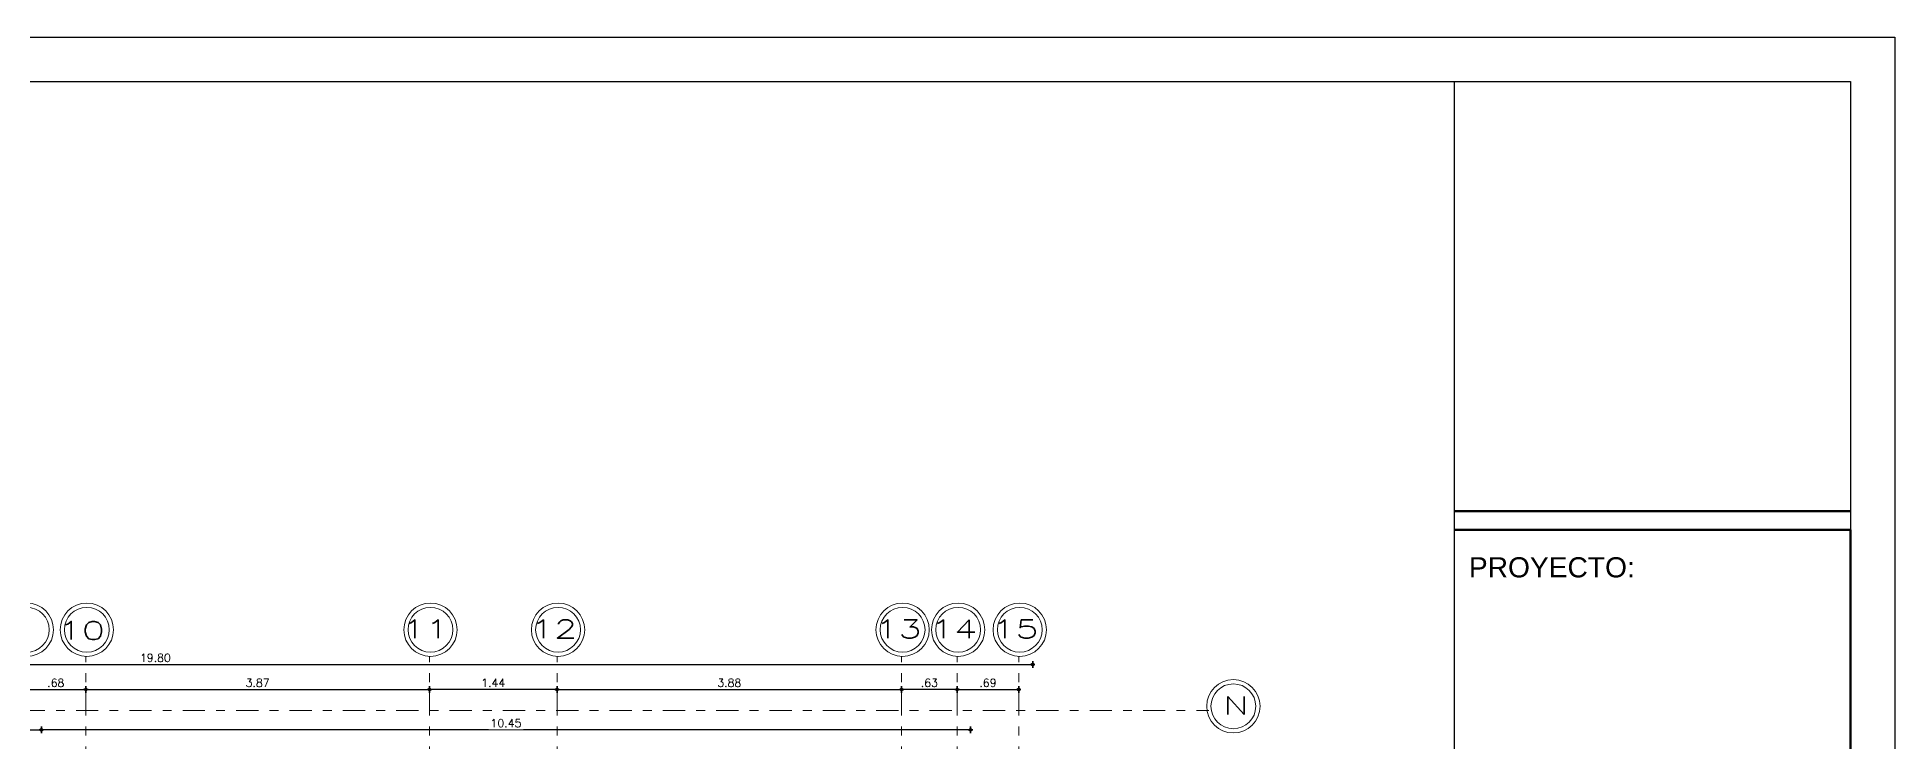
# Model space of a CAD drawing. Header units: metres. Extents: x -50 to 76, y -61 to 14.
# Drawn here: x -10.93 to 9.96, y 6.27 to 14.2 of the extents above; entities that cross this region are included whole.
import ezdxf

# ---------------------------------------------------------------- set-up
doc = ezdxf.new("R2010")
doc.units = ezdxf.units.M
doc.header["$MEASUREMENT"] = 0
doc.linetypes.add('CENTERX2', pattern=[4, 2.5, -0.5, 0.5, -0.5])
doc.linetypes.add('DASHDOT2', pattern=[0.5, 0.25, -0.125, 0, -0.125])
for name, color, linetype, lineweight in [('_TXT1', 7, 'Continuous', 0), ('achurados', 251, 'Continuous', 0), ('COTAS', 251, 'Continuous', 35), ('EJES', 251, 'CENTERX2', 0), ('F-PLANO 3', 81, 'Continuous', 20), ('muros', 7, 'Continuous', 60)]:
    doc.layers.add(name, color=color, linetype=linetype, lineweight=lineweight)
doc.styles.add('cotas', font='romans.shx')
doc.styles.add('ROMANS', font='romans', dxfattribs={"width": 0.7})
doc.styles.add('style1', font='Swis721 Blk BT Black.ttf')
doc.dimstyles.new('COT-50', dxfattribs={"dimscale": 0.5, "dimtxt": 0.18, "dimasz": 0.05, "dimexe": 0.08, "dimexo": 0.1, "dimgap": 0.06, "dimtad": 1, "dimzin": 4, "dimdsep": 46, "dimtxsty": 'cotas', "dimblk1": 'COTA', "dimblk2": 'COTA', "dimsah": 1, "dimcen": 0.09, "dimse1": 1, "dimse2": 1, "dimclrd": 256, "dimclre": 253, "dimclrt": 14, "dimadec": 0, "dimazin": 0, "dimtfac": 1, "dimtix": 1, "dimtmove": 0, "dimatfit": 3, "dimldrblk": 'COTA', "dimfxl": 1, "dimtfill": 1, "dimtfillclr": 256, "dimtolj": 1, "dimtzin": 12, "dimarcsym": 0})

# ---------------------------------------------------------------- blocks, each defined once
blk = doc.blocks.new('COTA')
for p, q in [((-1, 0), (1, 0)), ((0, 1.5), (0, -1.5))]:
    blk.add_line(p, q)
blk.add_circle((0, 0), 0.5)
blk = doc.blocks.new('*D48')
at = {"layer": 'COTAS', "lineweight": -2, "transparency": 16777216}
blk.add_line((-19.509, 7.142), (0.241, 7.142), dxfattribs=at)
at = {"layer": 'Defpoints', "color": 0, "transparency": 16777216}
for p in [(0.266, 7.142), (-19.534, 4.75), (0.266, 0.15)]:
    blk.add_point(p, dxfattribs=at)
at = {"layer": 'COTAS', "lineweight": -2, "transparency": 16777216, "xscale": 0.025, "yscale": 0.025, "zscale": 0.025, "rotation": 180}
blk.add_blockref('COTA', (-19.534, 7.142), dxfattribs=at)
at = {"layer": 'COTAS', "lineweight": -2, "transparency": 16777216, "xscale": 0.025, "yscale": 0.025, "zscale": 0.025}
blk.add_blockref('COTA', (0.266, 7.142), dxfattribs=at)
at = {"layer": 'COTAS', "color": 14, "transparency": 16777216, "insert": (-9.602, 7.217), "char_height": 0.09, "attachment_point": 5, "style": 'cotas', "bg_fill": 3, "box_fill_scale": 1.25, "bg_fill_color": 256, "bg_fill_true_color": 13158600, "bg_fill_transparency": 0}
blk.add_mtext('\\A1;19.80', dxfattribs=at)
blk = doc.blocks.new('*D62')
at = {"layer": 'COTAS', "lineweight": -2, "transparency": 16777216}
blk.add_line((-0.459, 6.407), (-10.859, 6.407), dxfattribs=at)
at = {"layer": 'Defpoints', "color": 0, "transparency": 16777216}
for p in [(-10.884, 6.407), (-10.884, 5.9), (-0.434, 4.55)]:
    blk.add_point(p, dxfattribs=at)
at = {"layer": 'COTAS', "lineweight": -2, "transparency": 16777216, "xscale": 0.025, "yscale": 0.025, "zscale": 0.025, "rotation": 180}
blk.add_blockref('COTA', (-10.884, 6.407), dxfattribs=at)
at = {"layer": 'COTAS', "lineweight": -2, "transparency": 16777216, "xscale": 0.025, "yscale": 0.025, "zscale": 0.025}
blk.add_blockref('COTA', (-0.434, 6.407), dxfattribs=at)
at = {"layer": 'COTAS', "color": 14, "transparency": 16777216, "insert": (-5.659, 6.482), "char_height": 0.09, "attachment_point": 5, "style": 'cotas', "bg_fill": 3, "box_fill_scale": 1.25, "bg_fill_color": 256, "bg_fill_true_color": 13158600, "bg_fill_transparency": 0}
blk.add_mtext('\\A1;10.45', dxfattribs=at)
blk = doc.blocks.new('*D64')
at = {"layer": 'COTAS', "lineweight": -2, "transparency": 16777216}
blk.add_line((-15.459, 6.407), (-10.909, 6.407), dxfattribs=at)
at = {"layer": 'Defpoints', "color": 0, "transparency": 16777216}
for p in [(-10.884, 6.407), (-10.884, 5.9), (-15.484, 5.35)]:
    blk.add_point(p, dxfattribs=at)
at = {"layer": 'COTAS', "lineweight": -2, "transparency": 16777216, "xscale": 0.025, "yscale": 0.025, "zscale": 0.025, "rotation": 180}
blk.add_blockref('COTA', (-15.484, 6.407), dxfattribs=at)
at = {"layer": 'COTAS', "lineweight": -2, "transparency": 16777216, "xscale": 0.025, "yscale": 0.025, "zscale": 0.025}
blk.add_blockref('COTA', (-10.884, 6.407), dxfattribs=at)
at = {"layer": 'COTAS', "color": 14, "transparency": 16777216, "insert": (-13.184, 6.482), "char_height": 0.09, "attachment_point": 5, "style": 'cotas', "bg_fill": 3, "box_fill_scale": 1.25, "bg_fill_color": 256, "bg_fill_true_color": 13158600, "bg_fill_transparency": 0}
blk.add_mtext('\\A1;4.60', dxfattribs=at)
blk = doc.blocks.new('*D381')
at = {"layer": 'COTAS', "lineweight": -2, "transparency": 16777216}
blk.add_line((-11.034, 6.861), (-10.409, 6.861), dxfattribs=at)
at = {"layer": 'Defpoints', "color": 0, "transparency": 16777216}
for p in [(-11.059, 7.233), (-10.384, 7.233), (-10.384, 6.861)]:
    blk.add_point(p, dxfattribs=at)
at = {"layer": 'COTAS', "lineweight": -2, "transparency": 16777216, "xscale": 0.025, "yscale": 0.025, "zscale": 0.025, "rotation": 180}
blk.add_blockref('COTA', (-11.059, 6.861), dxfattribs=at)
at = {"layer": 'COTAS', "lineweight": -2, "transparency": 16777216, "xscale": 0.025, "yscale": 0.025, "zscale": 0.025}
blk.add_blockref('COTA', (-10.384, 6.861), dxfattribs=at)
at = {"layer": 'COTAS', "color": 14, "transparency": 16777216, "insert": (-10.722, 6.936), "char_height": 0.09, "attachment_point": 5, "style": 'cotas', "bg_fill": 3, "box_fill_scale": 1.25, "bg_fill_color": 256, "bg_fill_true_color": 13158600, "bg_fill_transparency": 0}
blk.add_mtext('\\A1;.68', dxfattribs=at)
blk = doc.blocks.new('*D382')
at = {"layer": 'COTAS', "lineweight": -2, "transparency": 16777216}
blk.add_line((-10.359, 6.861), (-6.544, 6.861), dxfattribs=at)
at = {"layer": 'Defpoints', "color": 0, "transparency": 16777216}
for p in [(-10.384, 7.233), (-6.519, 7.233), (-6.519, 6.861)]:
    blk.add_point(p, dxfattribs=at)
at = {"layer": 'COTAS', "lineweight": -2, "transparency": 16777216, "xscale": 0.025, "yscale": 0.025, "zscale": 0.025, "rotation": 180}
blk.add_blockref('COTA', (-10.384, 6.861), dxfattribs=at)
at = {"layer": 'COTAS', "lineweight": -2, "transparency": 16777216, "xscale": 0.025, "yscale": 0.025, "zscale": 0.025}
blk.add_blockref('COTA', (-6.519, 6.861), dxfattribs=at)
at = {"layer": 'COTAS', "color": 14, "transparency": 16777216, "insert": (-8.452, 6.936), "char_height": 0.09, "attachment_point": 5, "style": 'cotas', "bg_fill": 3, "box_fill_scale": 1.25, "bg_fill_color": 256, "bg_fill_true_color": 13158600, "bg_fill_transparency": 0}
blk.add_mtext('\\A1;3.87', dxfattribs=at)
blk = doc.blocks.new('*D383')
at = {"layer": 'COTAS', "lineweight": -2, "transparency": 16777216}
blk.add_line((-5.109, 6.861), (-6.494, 6.861), dxfattribs=at)
at = {"layer": 'Defpoints', "color": 0, "transparency": 16777216}
for p in [(-6.519, 7.233), (-5.084, 7.233), (-6.519, 6.861)]:
    blk.add_point(p, dxfattribs=at)
at = {"layer": 'COTAS', "lineweight": -2, "transparency": 16777216, "xscale": 0.025, "yscale": 0.025, "zscale": 0.025, "rotation": 180}
blk.add_blockref('COTA', (-6.519, 6.861), dxfattribs=at)
at = {"layer": 'COTAS', "lineweight": -2, "transparency": 16777216, "xscale": 0.025, "yscale": 0.025, "zscale": 0.025}
blk.add_blockref('COTA', (-5.084, 6.861), dxfattribs=at)
at = {"layer": 'COTAS', "color": 14, "transparency": 16777216, "insert": (-5.802, 6.936), "char_height": 0.09, "attachment_point": 5, "style": 'cotas', "bg_fill": 3, "box_fill_scale": 1.25, "bg_fill_color": 256, "bg_fill_true_color": 13158600, "bg_fill_transparency": 0}
blk.add_mtext('\\A1;1.44', dxfattribs=at)
blk = doc.blocks.new('*D384')
at = {"layer": 'COTAS', "lineweight": -2, "transparency": 16777216}
blk.add_line((-5.059, 6.861), (-1.234, 6.861), dxfattribs=at)
at = {"layer": 'Defpoints', "color": 0, "transparency": 16777216}
for p in [(-5.084, 7.233), (-1.209, 7.233), (-1.209, 6.861)]:
    blk.add_point(p, dxfattribs=at)
at = {"layer": 'COTAS', "lineweight": -2, "transparency": 16777216, "xscale": 0.025, "yscale": 0.025, "zscale": 0.025, "rotation": 180}
blk.add_blockref('COTA', (-5.084, 6.861), dxfattribs=at)
at = {"layer": 'COTAS', "lineweight": -2, "transparency": 16777216, "xscale": 0.025, "yscale": 0.025, "zscale": 0.025}
blk.add_blockref('COTA', (-1.209, 6.861), dxfattribs=at)
at = {"layer": 'COTAS', "color": 14, "transparency": 16777216, "insert": (-3.147, 6.936), "char_height": 0.09, "attachment_point": 5, "style": 'cotas', "bg_fill": 3, "box_fill_scale": 1.25, "bg_fill_color": 256, "bg_fill_true_color": 13158600, "bg_fill_transparency": 0}
blk.add_mtext('\\A1;3.88', dxfattribs=at)
blk = doc.blocks.new('*D385')
at = {"layer": 'COTAS', "lineweight": -2, "transparency": 16777216}
blk.add_line((-0.609, 6.861), (-1.184, 6.861), dxfattribs=at)
at = {"layer": 'Defpoints', "color": 0, "transparency": 16777216}
for p in [(-1.209, 7.233), (-0.584, 7.233), (-1.209, 6.861)]:
    blk.add_point(p, dxfattribs=at)
at = {"layer": 'COTAS', "lineweight": -2, "transparency": 16777216, "xscale": 0.025, "yscale": 0.025, "zscale": 0.025, "rotation": 180}
blk.add_blockref('COTA', (-1.209, 6.861), dxfattribs=at)
at = {"layer": 'COTAS', "lineweight": -2, "transparency": 16777216, "xscale": 0.025, "yscale": 0.025, "zscale": 0.025}
blk.add_blockref('COTA', (-0.584, 6.861), dxfattribs=at)
at = {"layer": 'COTAS', "color": 14, "transparency": 16777216, "insert": (-0.897, 6.936), "char_height": 0.09, "attachment_point": 5, "style": 'cotas', "bg_fill": 3, "box_fill_scale": 1.25, "bg_fill_color": 256, "bg_fill_true_color": 13158600, "bg_fill_transparency": 0}
blk.add_mtext('\\A1;.63', dxfattribs=at)
blk = doc.blocks.new('*D386')
at = {"layer": 'COTAS', "lineweight": -2, "transparency": 16777216}
blk.add_line((-0.559, 6.861), (0.083, 6.861), dxfattribs=at)
at = {"layer": 'Defpoints', "color": 0, "transparency": 16777216}
for p in [(-0.584, 7.233), (0.108, 7.233), (0.108, 6.861)]:
    blk.add_point(p, dxfattribs=at)
at = {"layer": 'COTAS', "lineweight": -2, "transparency": 16777216, "xscale": 0.025, "yscale": 0.025, "zscale": 0.025, "rotation": 180}
blk.add_blockref('COTA', (-0.584, 6.861), dxfattribs=at)
at = {"layer": 'COTAS', "lineweight": -2, "transparency": 16777216, "xscale": 0.025, "yscale": 0.025, "zscale": 0.025}
blk.add_blockref('COTA', (0.108, 6.861), dxfattribs=at)
at = {"layer": 'COTAS', "color": 14, "transparency": 16777216, "insert": (-0.238, 6.936), "char_height": 0.09, "attachment_point": 5, "style": 'cotas', "bg_fill": 3, "box_fill_scale": 1.25, "bg_fill_color": 256, "bg_fill_true_color": 13158600, "bg_fill_transparency": 0}
blk.add_mtext('\\A1;.69', dxfattribs=at)

msp = doc.modelspace()

# ---------------------------------------------------------------- linework, layer by layer
for p, q in [((-50.038, 14.199), (9.962, 14.199)), ((9.962, 14.199), (9.962, -20.801)), ((-49.538, 13.699), (9.462, 13.699)), ((5.005, 13.699), (5.005, -20.253)), ((9.462, 13.699), (9.462, -20.301))]:
    msp.add_line(p, q)
at = {"layer": 'achurados', "color": 251, "linetype": 'ByBlock'}
msp.add_circle((2.522, 6.672), 0.3, dxfattribs=at)
at = {"layer": 'F-PLANO 3', "color": 1, "linetype": 'ByBlock'}
msp.add_circle((2.522, 6.672), 0.252, dxfattribs=at)
at = {"layer": 'muros'}
for p, q in [((5.005, 8.866), (9.462, 8.866)), ((5.005, 8.656), (9.462, 8.656)), ((9.462, 8.656), (9.462, 5.506))]:
    msp.add_line(p, q, dxfattribs=at)

# ---------------------------------------------------------------- texts
at = {"layer": '_TXT1', "style": 'ROMANS', "width": 1.5}
for s, height, p in [('10', 0.2042, (-10.693, 7.422)), ('11', 0.2042, (-6.828, 7.439)), ('12', 0.2042, (-5.383, 7.439)), ('13', 0.2042, (-1.508, 7.439)), ('14', 0.2042, (-0.883, 7.439)), ('15', 0.2042, (-0.191, 7.439)), ('N', 0.204, (2.406, 6.578))]:
    msp.add_text(s, height=height, dxfattribs=at).set_placement(p)
at = {"layer": 'muros', "style": 'style1'}
msp.add_text('PROYECTO:', height=0.2268, dxfattribs=at).set_placement((5.171, 8.122))

# ---------------------------------------------------------------- dimensions: what is measured, and where the dimension line sits
at = {"layer": 'COTAS'}
dim = msp.add_linear_dim(base=(0.266, 7.142), p1=(-19.534, 4.75), p2=(0.266, 0.15), dimstyle='COT-50', dxfattribs=at)
dim.commit()
dim.dimension.update_dxf_attribs({"geometry": '*D48', "text_midpoint": (-9.602, 7.142), "dimtype": 160})

# ---------------------------------------------------------------- next in the draw order: linework, layer by layer
at = {"layer": 'achurados', "color": 251, "linetype": 'ByBlock'}
for centre in [(-11.048, 7.533), (-10.373, 7.533), (-6.508, 7.533), (-5.073, 7.533), (-1.198, 7.533), (-0.573, 7.533), (0.12, 7.533)]:
    msp.add_circle(centre, 0.3, dxfattribs=at)
at = {"layer": 'EJES', "linetype": 'DASHDOT2'}
msp.add_line((0.108, -10.231), (0.108, 7.233), dxfattribs=at)
at = {"layer": 'F-PLANO 3', "color": 1, "linetype": 'ByBlock'}
for centre in [(-11.048, 7.533), (-10.373, 7.533), (-6.508, 7.533), (-5.073, 7.533), (-1.198, 7.533), (-0.573, 7.533), (0.12, 7.533)]:
    msp.add_circle(centre, 0.252, dxfattribs=at)

# ---------------------------------------------------------------- next in the draw order: dimensions: what is measured, and where the dimension line sits
at = {"layer": 'COTAS'}
dim = msp.add_linear_dim(base=(-10.884, 6.407), p1=(-0.434, 4.55), p2=(-10.884, 5.9), dimstyle='COT-50', dxfattribs=at)
dim.commit()
dim.dimension.update_dxf_attribs({"geometry": '*D62', "text_midpoint": (-5.659, 6.482)})

# ---------------------------------------------------------------- next in the draw order: linework, layer by layer
at = {"layer": 'EJES', "linetype": 'DASHDOT2'}
for p, q in [((-10.384, -10.231), (-10.384, 7.233)), ((-10.384, -10.231), (-10.384, 7.233)), ((-6.519, -10.231), (-6.519, 7.233)), ((-6.519, -10.231), (-6.519, 7.233)), ((-5.084, -10.231), (-5.084, 7.233)), ((-5.084, -10.231), (-5.084, 7.233)), ((-1.209, -10.231), (-1.209, 7.233)), ((-1.209, -10.231), (-1.209, 7.233)), ((-0.584, -10.231), (-0.584, 7.233))]:
    msp.add_line(p, q, dxfattribs=at)

# ---------------------------------------------------------------- next in the draw order: dimensions: what is measured, and where the dimension line sits
at = {"layer": 'COTAS'}
dim = msp.add_linear_dim(base=(-10.884, 6.407), p1=(-15.484, 5.35), p2=(-10.884, 5.9), dimstyle='COT-50', dxfattribs=at)
dim.commit()
dim.dimension.update_dxf_attribs({"geometry": '*D64', "text_midpoint": (-13.184, 6.482)})

# ---------------------------------------------------------------- next in the draw order: linework, layer by layer
at = {"layer": 'EJES', "linetype": 'DASHDOT2'}
msp.add_line((-21.294, 6.625), (2.247, 6.625), dxfattribs=at)

# ---------------------------------------------------------------- next in the draw order: dimensions: what is measured, and where the dimension line sits
at = {"layer": 'COTAS'}
dim = msp.add_linear_dim(base=(-10.384468883, 6.861149186), p1=(-11.059468883, 7.233017288), p2=(-10.384468883, 7.233017288), dimstyle='COT-50', dxfattribs=at)
dim.commit()
dim.dimension.update_dxf_attribs({"geometry": '*D381', "text_midpoint": (-10.721968883, 6.936149186)})

# ---------------------------------------------------------------- next in the draw order: dimensions: what is measured, and where the dimension line sits
dim = msp.add_linear_dim(base=(-6.519468883, 6.861149186), p1=(-10.384468883, 7.233017288), p2=(-6.519468883, 7.233017288), dimstyle='COT-50', dxfattribs=at)
dim.commit()
dim.dimension.update_dxf_attribs({"geometry": '*D382', "text_midpoint": (-8.451968883, 6.936149186)})

# ---------------------------------------------------------------- next in the draw order: dimensions: what is measured, and where the dimension line sits
dim = msp.add_linear_dim(base=(-6.519468883, 6.861149186), p1=(-5.084468883, 7.233017288), p2=(-6.519468883, 7.233017288), dimstyle='COT-50', dxfattribs=at)
dim.commit()
dim.dimension.update_dxf_attribs({"geometry": '*D383', "text_midpoint": (-5.801968883, 6.936149186)})

# ---------------------------------------------------------------- next in the draw order: dimensions: what is measured, and where the dimension line sits
dim = msp.add_linear_dim(base=(-1.209468883, 6.861149186), p1=(-5.084468883, 7.233017288), p2=(-1.209468883, 7.233017288), dimstyle='COT-50', dxfattribs=at)
dim.commit()
dim.dimension.update_dxf_attribs({"geometry": '*D384', "text_midpoint": (-3.146968883, 6.936149186)})

# ---------------------------------------------------------------- next in the draw order: dimensions: what is measured, and where the dimension line sits
dim = msp.add_linear_dim(base=(-1.209468883, 6.861149186), p1=(-0.584468883, 7.233017291), p2=(-1.209468883, 7.233017288), dimstyle='COT-50', dxfattribs=at)
dim.commit()
dim.dimension.update_dxf_attribs({"geometry": '*D385', "text_midpoint": (-0.896968883, 6.936149186)})

# ---------------------------------------------------------------- next in the draw order: dimensions: what is measured, and where the dimension line sits
dim = msp.add_linear_dim(base=(0.108, 6.861), p1=(-0.584, 7.233), p2=(0.108, 7.233), dimstyle='COT-50', dxfattribs=at)
dim.commit()
dim.dimension.update_dxf_attribs({"geometry": '*D386', "text_midpoint": (-0.238, 6.936)})

doc.saveas('drawing.dxf')
